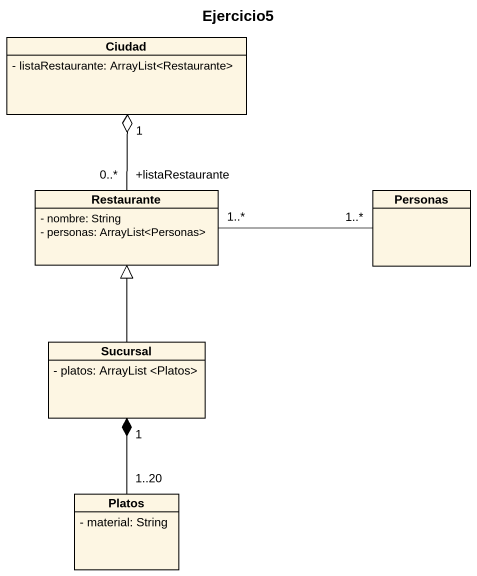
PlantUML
@startuml
title Ejercicio5
hide circle
hide empty members
skinparam classAttributeIconSize 0
class Ciudad {
  - listaRestaurante: ArrayList<Restaurante>
}
class Restaurante {
  - nombre: String
  - personas: ArrayList<Personas>
}
class Personas
class Sucursal {
  - platos: ArrayList <Platos>
}
class Platos {
  - material: String
}
Restaurante "+listaRestaurante\n0..*" -up-o "1" Ciudad
Personas "1..*" -left- "1..*" Restaurante
Sucursal -up-|> Restaurante
Platos "1..20" -up-* "1" Sucursal
@enduml
